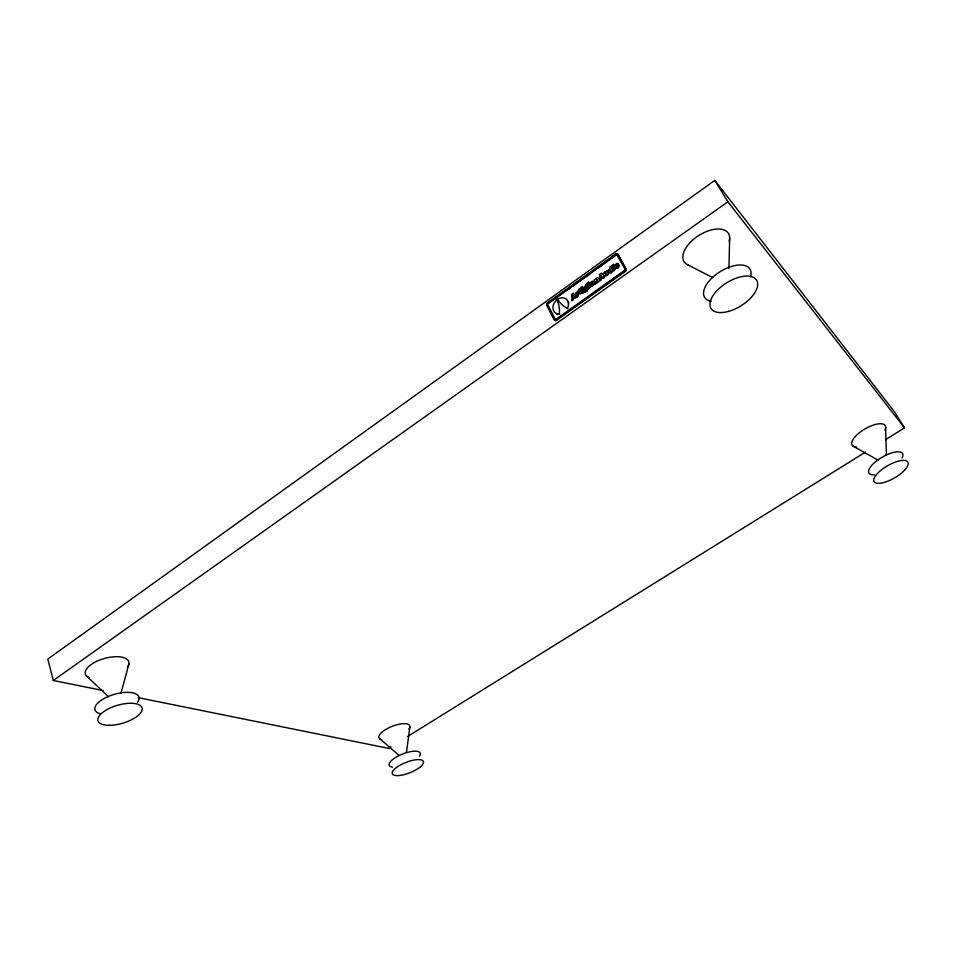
<?xml version="1.0" encoding="UTF-8"?>
<svg xmlns="http://www.w3.org/2000/svg" width="956" height="956" viewBox="0 0 956 956"><rect width="100%" height="100%" fill="white"/><g stroke="black" fill="none" stroke-linecap="round" stroke-linejoin="round"><path stroke-width="1.43" d="M728.926 268.648L729.655 237.996M591.776 283.418C587.032 284.386 594.919 277.192 595.182 284.314M591.764 283.562L591.836 282.426L592.756 282.713M406.467 752.312L409.861 727.014M584.391 290.242L584.451 290.899M617.612 264.92L616.512 265.29L617.457 267.154M610.37 271.659C612.593 269.186 607.944 269.269 610.717 271.982M617.122 266.82L617.887 266.115L617.265 264.585M598.086 282.247L596.448 279.283L597.249 282.845M593.437 284.78L593.007 284.876A1.625 1.303 -50.1 0 1 592.326 285.88L590.593 285.999L590.653 284.374A2.796 2.247 -50.1 0 1 591.417 283.514L592.409 282.39M585.49 290.971C588.31 288.545 585.849 290.779 586.016 291.365M585.849 291.293L587.462 289.955M121.065 692.921L128.881 663.99M607.407 275.603C606.988 274.073 603.559 279.427 603.547 273.105L604.993 272.066L606.2 274.707L605.793 271.492L607.562 270.811M586.518 286.011L586.267 285.342L587.271 285.127M625.702 270.297L616.536 254.236L547.238 303.936L555.759 320.057M547.43 304.08L617.038 254.439M555.4 319.758L625.367 269.747L625.594 270.44M611.243 272.962C612.796 269.819 610.705 274.348 608.709 272.579C606.403 269.688 611.637 268.923 609.856 266.939L611.637 266.258M585.275 287.995C587.271 286.501 583.566 287.063 585.634 288.306M585.658 289.716L585.18 289.082L586.829 287.732A1.374 1.099 -50.4 0 0 587.271 286.812L586.159 285.689M584.905 289.405L583.996 290.254L584.69 291.102M580.662 289.441L580.28 290.911C583.112 292.847 579.766 296.252 578.93 291.879L578.774 292.56L578.93 291.879M593.007 283.645L591.895 284.338L592.565 285.115M547.011 303.267L546.557 304.665L554.432 320.176L555.46 320.487L625.798 270.512L626.037 269.269L617.528 253.794L616.214 253.651L547.011 303.267L553.452 299.228M547.382 303.578L546.928 304.976L554.803 320.475L555.83 320.798L625.917 271.038L626.371 269.604L617.875 254.141L616.799 253.842M592.075 283.574L591.776 283.836A2.796 2.247 -50.1 0 0 591.262 284.338M578.989 291.21L578.308 289.752L579.647 288.76L580.34 290.242M885.495 439.676L904.519 427.87L894.29 411.546L714.813 180.373L47.8 659.102L53.321 680.481L103.093 690.555M555.878 297.483L566.8 289.656M569.226 287.911L581.356 279.212M583.793 277.479L594.716 269.64M597.142 267.907L608.064 260.068M610.49 258.335L616.214 253.651M554.97 298.941L557.396 297.208M568.318 289.369L570.744 287.637M573.182 285.892L576.815 283.287M579.24 281.542L590.175 273.715M598.671 267.62L601.097 265.887M612.019 258.048L614.457 256.316M581.475 289.023L580.77 287.577L582.562 286.872M587.868 284.458L587.163 283.012L588.956 282.307M612.844 267.035L612.031 265.242L613.836 264.525M572.035 300.817L571.604 294.281L573.528 293.48M599.974 280.909L599.52 274.336L601.455 273.524M581.117 288.712L582.551 287.684L582.216 286.549M587.51 284.135L588.956 283.107L588.609 281.984M612.39 266.365L613.86 265.314L613.501 264.191M577.077 297.22L575.572 293.086L577.161 292.512M578.631 290.899L578.416 292.237M583.399 289.608L584.176 292.166L582.73 293.193L581.212 289.047L583.017 288.342M589.135 288.628L587.617 284.482L589.41 283.765M595.851 283.836L594.321 279.69L595.982 279.08M614.302 265.995L612.497 266.712L614.051 270.871M573.146 297.436L574.006 296.826M601.085 277.503L601.957 276.882M573.277 299.933L572.895 298.356L574.592 297.71M601.228 280.012L600.846 278.411L602.208 277.443C605.578 280.598 604.204 273.99 601.109 273.201M586.363 288.76L587.175 288.043A1.374 1.099 -50.4 0 0 587.402 287.744M571.676 300.507L572.919 299.622M574.233 297.4L574.855 298.236L576.695 297.495M576.719 296.91L578.129 295.906C577.161 290.971 578.87 293.743 578.129 295.906M582.371 292.883L583.817 291.843L582.658 288.019M588.777 288.306L590.222 287.278L589.063 283.454M593.09 284.458L593.377 285.031L594.835 283.992M595.504 283.514L596.891 282.522M597.739 281.924L599.161 280.909C599.639 275.89 595.839 278.148 595.624 278.758M599.615 280.586L600.882 279.69M602.854 278.28L604.347 277.204M607.06 275.268L608.422 274.312L607.215 270.476M611.577 272.054L612.915 271.098L611.29 265.923M613.704 270.536L615.174 269.496L613.967 265.66M586.817 290.959L587.175 290.05M558.173 318.348L565.39 313.221M569.011 310.652L575.022 306.374M581.045 302.096L584.654 299.527M593.079 293.54L597.894 290.122M603.917 285.844L611.147 280.706M615.963 277.288L620.779 273.858M53.321 680.481L727.898 201.8L714.813 180.373M585.311 289.393L586.148 288.903M586.506 289.226L587.354 288.676M586.912 284.231L585.574 284.828L585.885 286.238M391.088 746.767L388.554 748.345L138.226 697.665M407.567 736.526L865.216 452.284M585.717 289.166C591.967 285.533 584.463 295.751 584.343 290.779M578.476 291.58C577.066 290.158 577.089 294.639 576.803 292.201M585.526 285.916L583.662 287.637L584.558 289.094M590.079 283.884L591.405 283.239M617.946 268.194L615.784 267.943M592.17 286.525L591.202 286.537M616.082 268.086C622.93 267.8 616.584 259.088 614.983 266.294A2.94 2.354 -48.5 0 0 615.27 267.381L615.855 268.062M687.161 264.525L712.829 277.599M853.027 446.082L878.194 460.242M591.955 284.637L592.66 283.323M615.521 267.728L616.118 268.278M557.432 299.993L557.073 299.682A8.819 7.051 -51.9 0 0 553.022 308.943A8.819 7.051 -51.9 0 0 559.391 314.13L559.75 314.44M558.005 299.587L557.647 299.276A36.818 29.337 -50.1 0 0 567.434 308.394L567.804 308.704M379.747 738.725L398.891 755.264M572.787 297.125L573.122 295.655M592.17 282.259L592.816 282.94M596.675 279.176L597.273 279.654M600.738 277.18L601.049 275.71M86.315 675.784L108.434 696.757M605.805 274.623L604.993 272.066M573.17 293.169L576.337 297.185M727.898 201.8L904.519 427.87M600.703 275.388L601.611 276.559M572.764 295.332L573.648 296.515M586.566 283.908L586.912 284.816M577.962 291.257L578.428 292.584M612.043 267.549L612.856 270.142M579.276 292.189L579.695 293.552M579.647 288.76L579.993 289.931M885.65 427.38L886.403 454.829M392.51 767.154A16.67 5.617 -21.5 0 1 402.129 754.2A16.67 5.617 -21.5 0 1 419.409 756.208M874.417 474.809A19.443 7.098 -30.1 0 1 871.382 465.787A19.443 7.098 -30.1 0 1 893.239 452.499A19.443 7.098 -30.1 0 1 902.058 458.008M100.237 713.738A22.872 9.441 -16.1 0 1 104.742 698.167A22.813 9.417 -16.1 0 1 110.514 695.598A22.872 9.441 -16.1 0 1 133.338 692.981A22.872 9.441 -16.1 0 1 137.437 702.29M750.568 276.798A26.708 13.683 -32.1 0 0 729.882 266.951A26.637 13.647 -32.1 0 0 723.011 269.998A26.708 13.683 -32.1 0 0 704.488 288.593A26.708 13.683 -32.1 0 0 711.168 301.367M557.061 299.682A35.981 28.596 -53.6 0 1 559.38 314.13M557.647 299.276A8.819 7.051 -51.9 0 1 566.502 299.312A8.819 7.051 -51.9 0 1 567.434 308.406M557.898 301.128A35.958 28.596 -53.6 0 1 558.316 302.287M568.33 301.809A8.819 7.051 -51.9 0 1 568.736 303.279M558.734 314.416A8.819 7.051 -51.9 0 1 556.846 313.926M688.571 265.171A26.302 14.149 -32.7 0 1 700.198 234.638A26.302 14.149 -32.7 0 1 729.201 241.271M856.731 447.002A19.228 7.397 -30.4 0 1 854.843 437.059A19.228 7.397 -30.4 0 1 876.282 424.249A19.228 7.397 -30.4 0 1 884.862 430.188M381.886 739.633A16.503 5.867 -21.3 0 1 392.283 726.261A16.503 5.867 -21.3 0 1 408.869 729.117M89.243 677.78A22.574 9.811 -15.6 0 1 104.467 658.457A22.574 9.811 -15.6 0 1 127.375 667.18M420.568 766.676A16.718 5.533 -21.5 0 0 411.666 760.57A16.718 5.533 -21.5 0 0 404.938 762.828A16.718 5.533 -21.5 0 0 394.613 775.352A16.718 5.533 -21.5 0 0 420.568 766.676M905.165 469.539A19.514 7.003 -30 0 0 893.561 462.8A19.467 6.991 -30 0 0 889.833 464.52A19.514 7.003 -30 0 0 875.935 483.019A19.514 7.003 -30 0 0 905.165 469.539M109.809 725.317A22.968 9.333 -16.3 0 0 142.181 708.515A22.968 9.333 -16.3 0 0 108.016 709.053A22.968 9.333 -16.3 0 0 109.809 725.317M728.508 311.405A26.828 13.539 -31.9 0 0 756.626 280.192A26.828 13.539 -31.9 0 0 716.295 291.377A26.828 13.539 -31.9 0 0 728.508 311.405"/></g></svg>
